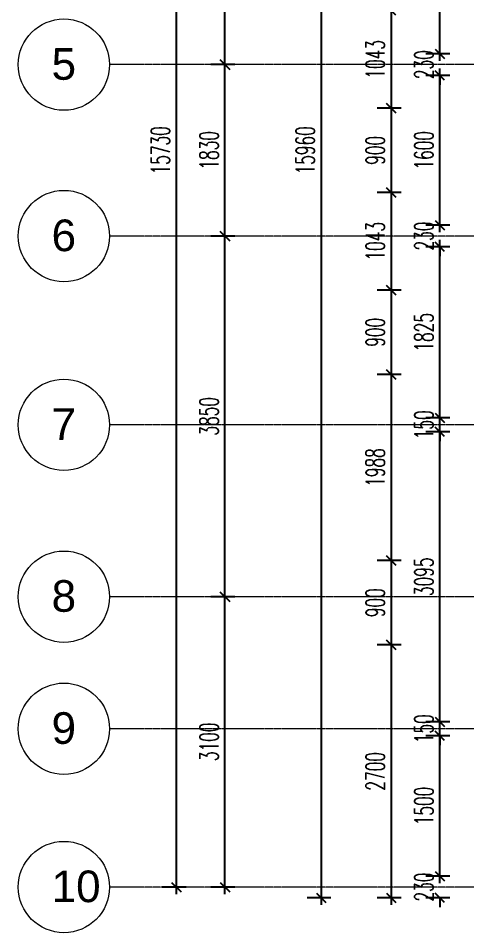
# Model space of a CAD drawing. Header units: millimetres. Extents: x 17995 to 39982, y -966 to 21603.
# Drawn here: x 17995 to 22796, y 1139 to 10901 of the extents above; entities that cross this region are included whole.
import ezdxf

# ---------------------------------------------------------------- set-up
doc = ezdxf.new("R2010")
doc.units = ezdxf.units.MM
doc.linetypes.add('Grid Line', pattern=[22.225, 12.7, -3.175, 3.175, -3.175])
doc.layers.add('Rebar Barmark', color=8, linetype='Continuous')
doc.layers.add('S-GRID', color=1, linetype='Continuous', lineweight=9)
doc.layers.add('S-GRID-IDEN', color=1, linetype='Continuous', lineweight=9)
doc.styles.add('Arial', font='arial.ttf', dxfattribs={"height": 300})
doc.styles.add('RomanS', font='romans.shx', dxfattribs={"width": 0.6})
doc.dimstyles.new('SECTION', dxfattribs={"dimscale": 50, "dimtxt": 4, "dimasz": 2, "dimexe": 3, "dimexo": 1.5, "dimgap": 1.4, "dimtad": 1, "dimdec": 0, "dimdsep": 46, "dimtxsty": 'RomanS', "dimblk1": 'OBLIQUE', "dimblk2": 'OBLIQUE', "dimsah": 1, "dimcen": 0, "dimdle": 1.5, "dimclrd": 1, "dimclre": 1, "dimclrt": 2, "dimaunit": 1, "dimadec": 0, "dimazin": 0, "dimtfac": 1, "dimtdec": 0, "dimtix": 1, "dimtofl": 0, "dimtmove": 2, "dimatfit": 3, "dimldrblk": 'OBLIQUE', "dimfxl": 3, "dimtolj": 1, "dimarcsym": 0})

# ---------------------------------------------------------------- blocks, each defined once
blk = doc.blocks.new('Grid - M_Grid Head - Circle-45800-01 - GFL Copy 1')
at = {"layer": 'S-GRID-IDEN'}
blk.add_circle((0, 0), 6.5, dxfattribs=at)
blk = doc.blocks.new('_OBLIQUE')
at = {"color": 0, "linetype": 'ByBlock'}
blk.add_line((-0.5, -0.5), (0.5, 0.5), dxfattribs=at)
blk = doc.blocks.new('*D142')
at = {"layer": 'DefPoints', "color": 0, "transparency": 16777216}
for p in [(20203.2, 4726.1), (20383.2, 4726.1), (20383.2, 1626.1)]:
    blk.add_point(p, dxfattribs=at)
at = {"layer": 'Rebar Barmark', "color": 1, "lineweight": -2, "transparency": 16777216}
for p, q in [((20203.2, 1551.1), (20203.2, 4801.1)), ((20308.2, 4726.1), (20053.2, 4726.1)), ((20308.2, 1626.1), (20053.2, 1626.1))]:
    blk.add_line(p, q, dxfattribs=at)
at = {"layer": 'Rebar Barmark', "color": 1, "lineweight": -2, "transparency": 16777216, "xscale": 100, "yscale": 100, "zscale": 100}
for p, rotation in [((20203.2, 4726.1), 90), ((20203.2, 1626.1), 270)]:
    blk.add_blockref('_OBLIQUE', p, dxfattribs=dict(at, rotation=rotation))
at = {"layer": 'Rebar Barmark', "color": 2, "transparency": 16777216, "insert": (20033.2, 3176.1), "char_height": 200, "width": 109.231, "attachment_point": 5, "rotation": 90, "style": 'RomanS'}
blk.add_mtext('\\A1;3100', dxfattribs=at)
blk = doc.blocks.new('*D143')
at = {"layer": 'DefPoints', "color": 0, "transparency": 16777216}
for p in [(20203.2, 8576.1), (20383.2, 8576.1), (20383.2, 4726.1)]:
    blk.add_point(p, dxfattribs=at)
at = {"layer": 'Rebar Barmark', "color": 1, "lineweight": -2, "transparency": 16777216}
for p, q in [((20203.2, 4651.1), (20203.2, 8651.1)), ((20308.2, 8576.1), (20053.2, 8576.1)), ((20308.2, 4726.1), (20053.2, 4726.1))]:
    blk.add_line(p, q, dxfattribs=at)
at = {"layer": 'Rebar Barmark', "color": 1, "lineweight": -2, "transparency": 16777216, "xscale": 100, "yscale": 100, "zscale": 100}
for p, rotation in [((20203.2, 8576.1), 90), ((20203.2, 4726.1), 270)]:
    blk.add_blockref('_OBLIQUE', p, dxfattribs=dict(at, rotation=rotation))
at = {"layer": 'Rebar Barmark', "color": 2, "transparency": 16777216, "insert": (20033.2, 6651.1), "char_height": 200, "width": 109.231, "attachment_point": 5, "rotation": 90, "style": 'RomanS'}
blk.add_mtext('\\A1;3850', dxfattribs=at)
blk = doc.blocks.new('*D144')
at = {"layer": 'DefPoints', "color": 0, "transparency": 16777216}
for p in [(20203.2, 10406.1), (20383.2, 10406.1), (20383.2, 8576.1)]:
    blk.add_point(p, dxfattribs=at)
at = {"layer": 'Rebar Barmark', "color": 1, "lineweight": -2, "transparency": 16777216}
for p, q in [((20203.2, 8501.1), (20203.2, 10481.1)), ((20308.2, 10406.1), (20053.2, 10406.1)), ((20308.2, 8576.1), (20053.2, 8576.1))]:
    blk.add_line(p, q, dxfattribs=at)
at = {"layer": 'Rebar Barmark', "color": 1, "lineweight": -2, "transparency": 16777216, "xscale": 100, "yscale": 100, "zscale": 100}
for p, rotation in [((20203.2, 10406.1), 90), ((20203.2, 8576.1), 270)]:
    blk.add_blockref('_OBLIQUE', p, dxfattribs=dict(at, rotation=rotation))
at = {"layer": 'Rebar Barmark', "color": 2, "transparency": 16777216, "insert": (20033.2, 9491.1), "char_height": 200, "width": 109.231, "attachment_point": 5, "rotation": 90, "style": 'RomanS'}
blk.add_mtext('\\A1;1830', dxfattribs=at)
blk = doc.blocks.new('*D145')
at = {"layer": 'DefPoints', "color": 0, "transparency": 16777216}
for p in [(20203.2, 14256.1), (20383.2, 14256.1), (20383.2, 10406.1)]:
    blk.add_point(p, dxfattribs=at)
at = {"layer": 'Rebar Barmark', "color": 1, "lineweight": -2, "transparency": 16777216}
for p, q in [((20308.2, 14256.1), (20053.2, 14256.1)), ((20203.2, 10331.1), (20203.2, 14331.1)), ((20308.2, 10406.1), (20053.2, 10406.1))]:
    blk.add_line(p, q, dxfattribs=at)
at = {"layer": 'Rebar Barmark', "color": 1, "lineweight": -2, "transparency": 16777216, "xscale": 100, "yscale": 100, "zscale": 100}
for p, rotation in [((20203.2, 14256.1), 90), ((20203.2, 10406.1), 270)]:
    blk.add_blockref('_OBLIQUE', p, dxfattribs=dict(at, rotation=rotation))
at = {"layer": 'Rebar Barmark', "color": 2, "transparency": 16777216, "insert": (20033.2, 12331.1), "char_height": 200, "width": 109.231, "attachment_point": 5, "rotation": 90, "style": 'RomanS'}
blk.add_mtext('\\A1;3850', dxfattribs=at)
blk = doc.blocks.new('*D147')
at = {"layer": 'DefPoints', "color": 0, "transparency": 16777216}
for p in [(19683.4, 17356.1), (19863.4, 17356.1), (19863.4, 1626.1)]:
    blk.add_point(p, dxfattribs=at)
at = {"layer": 'Rebar Barmark', "color": 1, "lineweight": -2, "transparency": 16777216}
for p, q in [((19683.4, 1551.1), (19683.4, 17431.1)), ((19788.4, 17356.1), (19533.4, 17356.1)), ((19788.4, 1626.1), (19533.4, 1626.1))]:
    blk.add_line(p, q, dxfattribs=at)
at = {"layer": 'Rebar Barmark', "color": 1, "lineweight": -2, "transparency": 16777216, "xscale": 100, "yscale": 100, "zscale": 100}
for p, rotation in [((19683.4, 17356.1), 90), ((19683.4, 1626.1), 270)]:
    blk.add_blockref('_OBLIQUE', p, dxfattribs=dict(at, rotation=rotation))
at = {"layer": 'Rebar Barmark', "color": 2, "transparency": 16777216, "insert": (19513.4, 9491.1), "char_height": 200, "width": 136.538, "attachment_point": 5, "rotation": 90, "style": 'RomanS'}
blk.add_mtext('\\A1;15730', dxfattribs=at)
blk = doc.blocks.new('*D173')
at = {"layer": 'DefPoints', "color": 0, "transparency": 16777216}
for p in [(22498.7, 1741.1), (22678.7, 1741.1), (22678.7, 1511.1)]:
    blk.add_point(p, dxfattribs=at)
at = {"layer": 'Rebar Barmark', "color": 1, "lineweight": -2, "transparency": 16777216}
for p, q in [((22498.7, 1741.1), (22498.7, 1841.1)), ((22603.7, 1741.1), (22348.7, 1741.1)), ((22603.7, 1511.1), (22348.7, 1511.1)), ((22498.7, 1511.1), (22498.7, 1411.1))]:
    blk.add_line(p, q, dxfattribs=at)
at = {"layer": 'Rebar Barmark', "color": 1, "lineweight": -2, "transparency": 16777216, "xscale": 100, "yscale": 100, "zscale": 100}
for p, rotation in [((22498.7, 1741.1), 270), ((22498.7, 1511.1), 90)]:
    blk.add_blockref('_OBLIQUE', p, dxfattribs=dict(at, rotation=rotation))
at = {"layer": 'Rebar Barmark', "color": 2, "transparency": 16777216, "insert": (22328.7, 1626.1), "char_height": 200, "width": 73.731, "attachment_point": 5, "rotation": 90, "style": 'RomanS'}
blk.add_mtext('\\A1;230', dxfattribs=at)
blk = doc.blocks.new('*D174')
at = {"layer": 'DefPoints', "color": 0, "transparency": 16777216}
for p in [(22498.7, 3241.1), (22678.7, 3241.1), (22678.7, 1741.1)]:
    blk.add_point(p, dxfattribs=at)
at = {"layer": 'Rebar Barmark', "color": 1, "lineweight": -2, "transparency": 16777216}
for p, q in [((22603.7, 3241.1), (22348.7, 3241.1)), ((22498.7, 1666.1), (22498.7, 3316.1)), ((22603.7, 1741.1), (22348.7, 1741.1))]:
    blk.add_line(p, q, dxfattribs=at)
at = {"layer": 'Rebar Barmark', "color": 1, "lineweight": -2, "transparency": 16777216, "xscale": 100, "yscale": 100, "zscale": 100}
for p, rotation in [((22498.7, 3241.1), 90), ((22498.7, 1741.1), 270)]:
    blk.add_blockref('_OBLIQUE', p, dxfattribs=dict(at, rotation=rotation))
at = {"layer": 'Rebar Barmark', "color": 2, "transparency": 16777216, "insert": (22328.7, 2491.1), "char_height": 200, "width": 98.307, "attachment_point": 5, "rotation": 90, "style": 'RomanS'}
blk.add_mtext('\\A1;1500', dxfattribs=at)
blk = doc.blocks.new('*D175')
at = {"layer": 'DefPoints', "color": 0, "transparency": 16777216}
for p in [(22498.7, 3391.1), (22678.7, 3391.1), (22678.7, 3241.1)]:
    blk.add_point(p, dxfattribs=at)
at = {"layer": 'Rebar Barmark', "color": 1, "lineweight": -2, "transparency": 16777216}
for p, q in [((22498.7, 3391.1), (22498.7, 3491.1)), ((22603.7, 3391.1), (22348.7, 3391.1)), ((22603.7, 3241.1), (22348.7, 3241.1)), ((22498.7, 3241.1), (22498.7, 3141.1))]:
    blk.add_line(p, q, dxfattribs=at)
at = {"layer": 'Rebar Barmark', "color": 1, "lineweight": -2, "transparency": 16777216, "xscale": 100, "yscale": 100, "zscale": 100}
for p, rotation in [((22498.7, 3391.1), 270), ((22498.7, 3241.1), 90)]:
    blk.add_blockref('_OBLIQUE', p, dxfattribs=dict(at, rotation=rotation))
at = {"layer": 'Rebar Barmark', "color": 2, "transparency": 16777216, "insert": (22328.7, 3316.1), "char_height": 200, "width": 73.731, "attachment_point": 5, "rotation": 90, "style": 'RomanS'}
blk.add_mtext('\\A1;150', dxfattribs=at)
blk = doc.blocks.new('*D176')
at = {"layer": 'DefPoints', "color": 0, "transparency": 16777216}
for p in [(22498.7, 6486.1), (22678.7, 6486.1), (22678.7, 3391.1)]:
    blk.add_point(p, dxfattribs=at)
at = {"layer": 'Rebar Barmark', "color": 1, "lineweight": -2, "transparency": 16777216}
for p, q in [((22498.7, 3316.1), (22498.7, 6561.1)), ((22603.7, 6486.1), (22348.7, 6486.1)), ((22603.7, 3391.1), (22348.7, 3391.1))]:
    blk.add_line(p, q, dxfattribs=at)
at = {"layer": 'Rebar Barmark', "color": 1, "lineweight": -2, "transparency": 16777216, "xscale": 100, "yscale": 100, "zscale": 100}
for p, rotation in [((22498.7, 6486.1), 90), ((22498.7, 3391.1), 270)]:
    blk.add_blockref('_OBLIQUE', p, dxfattribs=dict(at, rotation=rotation))
at = {"layer": 'Rebar Barmark', "color": 2, "transparency": 16777216, "insert": (22328.7, 4938.6), "char_height": 200, "width": 98.307, "attachment_point": 5, "rotation": 90, "style": 'RomanS'}
blk.add_mtext('\\A1;3095', dxfattribs=at)
blk = doc.blocks.new('*D177')
at = {"layer": 'DefPoints', "color": 0, "transparency": 16777216}
for p in [(22498.7, 6636.1), (22678.7, 6636.1), (22678.7, 6486.1)]:
    blk.add_point(p, dxfattribs=at)
at = {"layer": 'Rebar Barmark', "color": 1, "lineweight": -2, "transparency": 16777216}
for p, q in [((22498.7, 6636.1), (22498.7, 6736.1)), ((22603.7, 6636.1), (22348.7, 6636.1)), ((22603.7, 6486.1), (22348.7, 6486.1)), ((22498.7, 6486.1), (22498.7, 6386.1))]:
    blk.add_line(p, q, dxfattribs=at)
at = {"layer": 'Rebar Barmark', "color": 1, "lineweight": -2, "transparency": 16777216, "xscale": 100, "yscale": 100, "zscale": 100}
for p, rotation in [((22498.7, 6636.1), 270), ((22498.7, 6486.1), 90)]:
    blk.add_blockref('_OBLIQUE', p, dxfattribs=dict(at, rotation=rotation))
at = {"layer": 'Rebar Barmark', "color": 2, "transparency": 16777216, "insert": (22328.7, 6561.1), "char_height": 200, "width": 73.731, "attachment_point": 5, "rotation": 90, "style": 'RomanS'}
blk.add_mtext('\\A1;150', dxfattribs=at)
blk = doc.blocks.new('*D178')
at = {"layer": 'DefPoints', "color": 0, "transparency": 16777216}
for p in [(22498.7, 8461.1), (22678.7, 8461.1), (22678.7, 6636.1)]:
    blk.add_point(p, dxfattribs=at)
at = {"layer": 'Rebar Barmark', "color": 1, "lineweight": -2, "transparency": 16777216}
for p, q in [((22498.7, 6561.1), (22498.7, 8536.1)), ((22603.7, 8461.1), (22348.7, 8461.1)), ((22603.7, 6636.1), (22348.7, 6636.1))]:
    blk.add_line(p, q, dxfattribs=at)
at = {"layer": 'Rebar Barmark', "color": 1, "lineweight": -2, "transparency": 16777216, "xscale": 100, "yscale": 100, "zscale": 100}
for p, rotation in [((22498.7, 8461.1), 90), ((22498.7, 6636.1), 270)]:
    blk.add_blockref('_OBLIQUE', p, dxfattribs=dict(at, rotation=rotation))
at = {"layer": 'Rebar Barmark', "color": 2, "transparency": 16777216, "insert": (22328.7, 7548.6), "char_height": 200, "width": 98.307, "attachment_point": 5, "rotation": 90, "style": 'RomanS'}
blk.add_mtext('\\A1;1825', dxfattribs=at)
blk = doc.blocks.new('*D179')
at = {"layer": 'DefPoints', "color": 0, "transparency": 16777216}
for p in [(22498.7, 8691.1), (22678.7, 8691.1), (22678.7, 8461.1)]:
    blk.add_point(p, dxfattribs=at)
at = {"layer": 'Rebar Barmark', "color": 1, "lineweight": -2, "transparency": 16777216}
for p, q in [((22498.7, 8691.1), (22498.7, 8791.1)), ((22603.7, 8691.1), (22348.7, 8691.1)), ((22603.7, 8461.1), (22348.7, 8461.1)), ((22498.7, 8461.1), (22498.7, 8361.1))]:
    blk.add_line(p, q, dxfattribs=at)
at = {"layer": 'Rebar Barmark', "color": 1, "lineweight": -2, "transparency": 16777216, "xscale": 100, "yscale": 100, "zscale": 100}
for p, rotation in [((22498.7, 8691.1), 270), ((22498.7, 8461.1), 90)]:
    blk.add_blockref('_OBLIQUE', p, dxfattribs=dict(at, rotation=rotation))
at = {"layer": 'Rebar Barmark', "color": 2, "transparency": 16777216, "insert": (22328.7, 8576.1), "char_height": 200, "width": 73.731, "attachment_point": 5, "rotation": 90, "style": 'RomanS'}
blk.add_mtext('\\A1;230', dxfattribs=at)
blk = doc.blocks.new('*D180')
at = {"layer": 'DefPoints', "color": 0, "transparency": 16777216}
for p in [(22498.7, 10291.1), (22678.7, 10291.1), (22678.7, 8691.1)]:
    blk.add_point(p, dxfattribs=at)
at = {"layer": 'Rebar Barmark', "color": 1, "lineweight": -2, "transparency": 16777216}
for p, q in [((22498.7, 8616.1), (22498.7, 10366.1)), ((22603.7, 10291.1), (22348.7, 10291.1)), ((22603.7, 8691.1), (22348.7, 8691.1))]:
    blk.add_line(p, q, dxfattribs=at)
at = {"layer": 'Rebar Barmark', "color": 1, "lineweight": -2, "transparency": 16777216, "xscale": 100, "yscale": 100, "zscale": 100}
for p, rotation in [((22498.7, 10291.1), 90), ((22498.7, 8691.1), 270)]:
    blk.add_blockref('_OBLIQUE', p, dxfattribs=dict(at, rotation=rotation))
at = {"layer": 'Rebar Barmark', "color": 2, "transparency": 16777216, "insert": (22328.7, 9491.1), "char_height": 200, "width": 98.307, "attachment_point": 5, "rotation": 90, "style": 'RomanS'}
blk.add_mtext('\\A1;1600', dxfattribs=at)
blk = doc.blocks.new('*D181')
at = {"layer": 'DefPoints', "color": 0, "transparency": 16777216}
for p in [(22498.7, 10521.1), (22678.7, 10521.1), (22678.7, 10291.1)]:
    blk.add_point(p, dxfattribs=at)
at = {"layer": 'Rebar Barmark', "color": 1, "lineweight": -2, "transparency": 16777216}
for p, q in [((22498.7, 10521.1), (22498.7, 10621.1)), ((22603.7, 10521.1), (22348.7, 10521.1)), ((22603.7, 10291.1), (22348.7, 10291.1)), ((22498.7, 10291.1), (22498.7, 10191.1))]:
    blk.add_line(p, q, dxfattribs=at)
at = {"layer": 'Rebar Barmark', "color": 1, "lineweight": -2, "transparency": 16777216, "xscale": 100, "yscale": 100, "zscale": 100}
for p, rotation in [((22498.7, 10521.1), 270), ((22498.7, 10291.1), 90)]:
    blk.add_blockref('_OBLIQUE', p, dxfattribs=dict(at, rotation=rotation))
at = {"layer": 'Rebar Barmark', "color": 2, "transparency": 16777216, "insert": (22328.7, 10406.1), "char_height": 200, "width": 73.731, "attachment_point": 5, "rotation": 90, "style": 'RomanS'}
blk.add_mtext('\\A1;230', dxfattribs=at)
blk = doc.blocks.new('*D182')
at = {"layer": 'DefPoints', "color": 0, "transparency": 16777216}
for p in [(22498.7, 12346.1), (22678.7, 12346.1), (22678.7, 10521.1)]:
    blk.add_point(p, dxfattribs=at)
at = {"layer": 'Rebar Barmark', "color": 1, "lineweight": -2, "transparency": 16777216}
for p, q in [((22498.7, 10446.1), (22498.7, 12421.1)), ((22603.7, 12346.1), (22348.7, 12346.1)), ((22603.7, 10521.1), (22348.7, 10521.1))]:
    blk.add_line(p, q, dxfattribs=at)
at = {"layer": 'Rebar Barmark', "color": 1, "lineweight": -2, "transparency": 16777216, "xscale": 100, "yscale": 100, "zscale": 100}
for p, rotation in [((22498.7, 12346.1), 90), ((22498.7, 10521.1), 270)]:
    blk.add_blockref('_OBLIQUE', p, dxfattribs=dict(at, rotation=rotation))
at = {"layer": 'Rebar Barmark', "color": 2, "transparency": 16777216, "insert": (22328.7, 11433.6), "char_height": 200, "width": 98.307, "attachment_point": 5, "rotation": 90, "style": 'RomanS'}
blk.add_mtext('\\A1;1825', dxfattribs=at)
blk = doc.blocks.new('*D192')
at = {"layer": 'DefPoints', "color": 0, "transparency": 16777216}
for p in [(22158.9, 10983.6), (21978.9, 9941.1), (22158.9, 9941.1)]:
    blk.add_point(p, dxfattribs=at)
at = {"layer": 'Rebar Barmark', "color": 1, "lineweight": -2, "transparency": 16777216}
for p, q in [((21978.9, 11058.6), (21978.9, 9866.1)), ((22083.9, 10983.6), (21828.9, 10983.6)), ((22083.9, 9941.1), (21828.9, 9941.1))]:
    blk.add_line(p, q, dxfattribs=at)
at = {"layer": 'Rebar Barmark', "color": 1, "lineweight": -2, "transparency": 16777216, "xscale": 100, "yscale": 100, "zscale": 100}
for p, rotation in [((21978.9, 10983.6), 90), ((21978.9, 9941.1), 270)]:
    blk.add_blockref('_OBLIQUE', p, dxfattribs=dict(at, rotation=rotation))
at = {"layer": 'Rebar Barmark', "color": 2, "transparency": 16777216, "insert": (21808.9, 10462.4), "char_height": 200, "width": 98.307, "attachment_point": 5, "rotation": 90, "style": 'RomanS'}
blk.add_mtext('\\A1;1043', dxfattribs=at)
blk = doc.blocks.new('*D100')
at = {"layer": 'DefPoints', "color": 0, "transparency": 16777216}
for p in [(22158.9, 9941.1), (21978.9, 9041.1), (22158.9, 9041.1)]:
    blk.add_point(p, dxfattribs=at)
at = {"layer": 'Rebar Barmark', "color": 1, "lineweight": -2, "transparency": 16777216}
for p, q in [((21978.9, 10016.1), (21978.9, 8966.1)), ((22083.9, 9941.1), (21828.9, 9941.1)), ((22083.9, 9041.1), (21828.9, 9041.1))]:
    blk.add_line(p, q, dxfattribs=at)
at = {"layer": 'Rebar Barmark', "color": 1, "lineweight": -2, "transparency": 16777216, "xscale": 100, "yscale": 100, "zscale": 100}
for p, rotation in [((21978.9, 9941.1), 90), ((21978.9, 9041.1), 270)]:
    blk.add_blockref('_OBLIQUE', p, dxfattribs=dict(at, rotation=rotation))
at = {"layer": 'Rebar Barmark', "color": 2, "transparency": 16777216, "insert": (21808.9, 9491.1), "char_height": 200, "width": 73.731, "attachment_point": 5, "rotation": 90, "style": 'RomanS'}
blk.add_mtext('\\A1;900', dxfattribs=at)
blk = doc.blocks.new('*D101')
at = {"layer": 'DefPoints', "color": 0, "transparency": 16777216}
for p in [(22158.9, 9041.1), (21978.9, 7998.6), (22158.9, 7998.6)]:
    blk.add_point(p, dxfattribs=at)
at = {"layer": 'Rebar Barmark', "color": 1, "lineweight": -2, "transparency": 16777216}
for p, q in [((21978.9, 9116.1), (21978.9, 7923.6)), ((22083.9, 9041.1), (21828.9, 9041.1)), ((22083.9, 7998.6), (21828.9, 7998.6))]:
    blk.add_line(p, q, dxfattribs=at)
at = {"layer": 'Rebar Barmark', "color": 1, "lineweight": -2, "transparency": 16777216, "xscale": 100, "yscale": 100, "zscale": 100}
for p, rotation in [((21978.9, 9041.1), 90), ((21978.9, 7998.6), 270)]:
    blk.add_blockref('_OBLIQUE', p, dxfattribs=dict(at, rotation=rotation))
at = {"layer": 'Rebar Barmark', "color": 2, "transparency": 16777216, "insert": (21808.9, 8519.9), "char_height": 200, "width": 98.307, "attachment_point": 5, "rotation": 90, "style": 'RomanS'}
blk.add_mtext('\\A1;1043', dxfattribs=at)
blk = doc.blocks.new('*D102')
at = {"layer": 'DefPoints', "color": 0, "transparency": 16777216}
for p in [(22158.9, 7998.6), (21978.9, 7098.6), (22158.9, 7098.6)]:
    blk.add_point(p, dxfattribs=at)
at = {"layer": 'Rebar Barmark', "color": 1, "lineweight": -2, "transparency": 16777216}
for p, q in [((21978.9, 8073.6), (21978.9, 7023.6)), ((22083.9, 7998.6), (21828.9, 7998.6)), ((22083.9, 7098.6), (21828.9, 7098.6))]:
    blk.add_line(p, q, dxfattribs=at)
at = {"layer": 'Rebar Barmark', "color": 1, "lineweight": -2, "transparency": 16777216, "xscale": 100, "yscale": 100, "zscale": 100}
for p, rotation in [((21978.9, 7998.6), 90), ((21978.9, 7098.6), 270)]:
    blk.add_blockref('_OBLIQUE', p, dxfattribs=dict(at, rotation=rotation))
at = {"layer": 'Rebar Barmark', "color": 2, "transparency": 16777216, "insert": (21808.9, 7548.6), "char_height": 200, "width": 73.731, "attachment_point": 5, "rotation": 90, "style": 'RomanS'}
blk.add_mtext('\\A1;900', dxfattribs=at)
blk = doc.blocks.new('*D103')
at = {"layer": 'DefPoints', "color": 0, "transparency": 16777216}
for p in [(22158.9, 7098.6), (21978.9, 5111.1), (22158.9, 5111.1)]:
    blk.add_point(p, dxfattribs=at)
at = {"layer": 'Rebar Barmark', "color": 1, "lineweight": -2, "transparency": 16777216}
for p, q in [((21978.9, 7173.6), (21978.9, 5036.1)), ((22083.9, 7098.6), (21828.9, 7098.6)), ((22083.9, 5111.1), (21828.9, 5111.1))]:
    blk.add_line(p, q, dxfattribs=at)
at = {"layer": 'Rebar Barmark', "color": 1, "lineweight": -2, "transparency": 16777216, "xscale": 100, "yscale": 100, "zscale": 100}
for p, rotation in [((21978.9, 7098.6), 90), ((21978.9, 5111.1), 270)]:
    blk.add_blockref('_OBLIQUE', p, dxfattribs=dict(at, rotation=rotation))
at = {"layer": 'Rebar Barmark', "color": 2, "transparency": 16777216, "insert": (21808.9, 6104.9), "char_height": 200, "width": 98.307, "attachment_point": 5, "rotation": 90, "style": 'RomanS'}
blk.add_mtext('\\A1;1988', dxfattribs=at)
blk = doc.blocks.new('*D104')
at = {"layer": 'DefPoints', "color": 0, "transparency": 16777216}
for p in [(22158.9, 5111.1), (21978.9, 4211.1), (22158.9, 4211.1)]:
    blk.add_point(p, dxfattribs=at)
at = {"layer": 'Rebar Barmark', "color": 1, "lineweight": -2, "transparency": 16777216}
for p, q in [((21978.9, 5186.1), (21978.9, 4136.1)), ((22083.9, 5111.1), (21828.9, 5111.1)), ((22083.9, 4211.1), (21828.9, 4211.1))]:
    blk.add_line(p, q, dxfattribs=at)
at = {"layer": 'Rebar Barmark', "color": 1, "lineweight": -2, "transparency": 16777216, "xscale": 100, "yscale": 100, "zscale": 100}
for p, rotation in [((21978.9, 5111.1), 90), ((21978.9, 4211.1), 270)]:
    blk.add_blockref('_OBLIQUE', p, dxfattribs=dict(at, rotation=rotation))
at = {"layer": 'Rebar Barmark', "color": 2, "transparency": 16777216, "insert": (21808.9, 4661.1), "char_height": 200, "width": 73.731, "attachment_point": 5, "rotation": 90, "style": 'RomanS'}
blk.add_mtext('\\A1;900', dxfattribs=at)
blk = doc.blocks.new('*D105')
at = {"layer": 'DefPoints', "color": 0, "transparency": 16777216}
for p in [(22158.9, 4211.1), (21978.9, 1511.1), (22158.9, 1511.1)]:
    blk.add_point(p, dxfattribs=at)
at = {"layer": 'Rebar Barmark', "color": 1, "lineweight": -2, "transparency": 16777216}
for p, q in [((22083.9, 4211.1), (21828.9, 4211.1)), ((21978.9, 4286.1), (21978.9, 1436.1)), ((22083.9, 1511.1), (21828.9, 1511.1))]:
    blk.add_line(p, q, dxfattribs=at)
at = {"layer": 'Rebar Barmark', "color": 1, "lineweight": -2, "transparency": 16777216, "xscale": 100, "yscale": 100, "zscale": 100}
for p, rotation in [((21978.9, 4211.1), 90), ((21978.9, 1511.1), 270)]:
    blk.add_blockref('_OBLIQUE', p, dxfattribs=dict(at, rotation=rotation))
at = {"layer": 'Rebar Barmark', "color": 2, "transparency": 16777216, "insert": (21808.9, 2861.1), "char_height": 200, "width": 98.307, "attachment_point": 5, "rotation": 90, "style": 'RomanS'}
blk.add_mtext('\\A1;2700', dxfattribs=at)
blk = doc.blocks.new('*D106')
at = {"layer": 'DefPoints', "color": 0, "transparency": 16777216}
for p in [(21410.4, 17471.1), (21230.4, 1511.1), (21410.4, 1511.1)]:
    blk.add_point(p, dxfattribs=at)
at = {"layer": 'Rebar Barmark', "color": 1, "lineweight": -2, "transparency": 16777216}
for p, q in [((21230.4, 17546.1), (21230.4, 1436.1)), ((21335.4, 17471.1), (21080.4, 17471.1)), ((21335.4, 1511.1), (21080.4, 1511.1))]:
    blk.add_line(p, q, dxfattribs=at)
at = {"layer": 'Rebar Barmark', "color": 1, "lineweight": -2, "transparency": 16777216, "xscale": 100, "yscale": 100, "zscale": 100}
for p, rotation in [((21230.4, 17471.1), 90), ((21230.4, 1511.1), 270)]:
    blk.add_blockref('_OBLIQUE', p, dxfattribs=dict(at, rotation=rotation))
at = {"layer": 'Rebar Barmark', "color": 2, "transparency": 16777216, "insert": (21060.4, 9491.1), "char_height": 200, "width": 122.884, "attachment_point": 5, "rotation": 90, "style": 'RomanS'}
blk.add_mtext('\\A1;15960', dxfattribs=at)

msp = doc.modelspace()

# ---------------------------------------------------------------- linework, layer by layer
at = {"layer": 'S-GRID', "linetype": 'Grid Line'}
for p, q in [((30380.9, 10406.1), (18969.8, 10406.1)), ((30380.9, 8576.1), (18969.8, 8576.1)), ((30380.9, 6561.1), (18969.8, 6561.1)), ((30380.9, 4726.1), (18969.8, 4726.1)), ((30380.9, 3316.1), (18969.8, 3316.1)), ((30380.9, 1626.1), (18969.8, 1626.1))]:
    msp.add_line(p, q, dxfattribs=at)

# ---------------------------------------------------------------- block references
at = {"layer": 'S-GRID-IDEN', "xscale": 74.99999999999996, "yscale": 74.99999999999996, "zscale": 74.99999999999996}
for p, rotation in [((18482.3, 10406.1), 89.99999999999982), ((18482.3, 8576.1), 89.99999999999982), ((18482.3, 6561.1), 89.99999999999984), ((18482.3, 4726.1), 89.99999999999982), ((18482.3, 3316.1), 89.99999999999984), ((18482.3, 1626.1), 89.99999999999982)]:
    msp.add_blockref('Grid - M_Grid Head - Circle-45800-01 - GFL Copy 1', p, dxfattribs=dict(at, rotation=rotation))

# ---------------------------------------------------------------- texts
at = {"layer": 'S-GRID-IDEN', "char_height": 337.5, "width": 318.671, "attachment_point": 1, "style": 'Arial'}
for s, insert in [('5', (18350.3, 10582.4)), ('6', (18350.3, 8752.4)), ('7', (18350.3, 6737.4)), ('8', (18350.3, 4902.4)), ('9', (18350.3, 3492.4)), ('10', (18350.3, 1802.4))]:
    msp.add_mtext(s, dxfattribs=dict(at, insert=insert))

# ---------------------------------------------------------------- dimensions: what is measured, and where the dimension line sits
at = {"layer": 'Rebar Barmark'}
for base, p1, p2, picture, middle in [((21230.4, 1511.1), (21410.4, 17471.1), (21410.4, 1511.1), '*D106', (21060.4, 9491.1)), ((19683.4, 17356.1), (19863.4, 1626.1), (19863.4, 17356.1), '*D147', (19513.4, 9491.1)), ((20203.2, 14256.1), (20383.2, 10406.1), (20383.2, 14256.1), '*D145', (20033.2, 12331.1)), ((22498.7, 12346.1), (22678.7, 10521.1), (22678.7, 12346.1), '*D182', (22328.7, 11433.6)), ((21978.8984126, 9941.1196117), (22158.8984126, 10983.6196117), (22158.8984126, 9941.1196117), '*D192', (21808.8984126, 10462.3696117)), ((22498.7, 10521.1), (22678.7, 10291.1), (22678.7, 10521.1), '*D181', (22328.7, 10406.1)), ((20203.2, 10406.1), (20383.2, 8576.1), (20383.2, 10406.1), '*D144', (20033.2, 9491.1)), ((22498.7, 10291.1), (22678.7, 8691.1), (22678.7, 10291.1), '*D180', (22328.7, 9491.1)), ((21978.9, 9041.1), (22158.9, 9941.1), (22158.9, 9041.1), '*D100', (21808.9, 9491.1)), ((21978.8984126, 7998.6196117), (22158.8984126, 9041.1196117), (22158.8984126, 7998.6196117), '*D101', (21808.8984126, 8519.8696117)), ((22498.7, 8691.1), (22678.7, 8461.1), (22678.7, 8691.1), '*D179', (22328.7, 8576.1)), ((20203.2, 8576.1), (20383.2, 4726.1), (20383.2, 8576.1), '*D143', (20033.2, 6651.1)), ((22498.7, 8461.1), (22678.7, 6636.1), (22678.7, 8461.1), '*D178', (22328.7, 7548.6)), ((21978.9, 7098.6), (22158.9, 7998.6), (22158.9, 7098.6), '*D102', (21808.9, 7548.6)), ((21978.8984126, 5111.1196117), (22158.8984126, 7098.6196117), (22158.8984126, 5111.1196117), '*D103', (21808.8984126, 6104.8696117)), ((22498.7, 6636.1), (22678.7, 6486.1), (22678.7, 6636.1), '*D177', (22328.7, 6561.1)), ((22498.7, 6486.1), (22678.7, 3391.1), (22678.7, 6486.1), '*D176', (22328.7, 4938.6)), ((21978.9, 4211.1), (22158.9, 5111.1), (22158.9, 4211.1), '*D104', (21808.9, 4661.1)), ((20203.2, 4726.1), (20383.2, 1626.1), (20383.2, 4726.1), '*D142', (20033.2, 3176.1)), ((21978.9, 1511.1), (22158.9, 4211.1), (22158.9, 1511.1), '*D105', (21808.9, 2861.1)), ((22498.7, 3391.1), (22678.7, 3241.1), (22678.7, 3391.1), '*D175', (22328.7, 3316.1)), ((22498.7, 3241.1), (22678.7, 1741.1), (22678.7, 3241.1), '*D174', (22328.7, 2491.1)), ((22498.7, 1741.1), (22678.7, 1511.1), (22678.7, 1741.1), '*D173', (22328.7, 1626.1))]:
    dim = msp.add_linear_dim(base=base, p1=p1, p2=p2, angle=90, dimstyle='SECTION', dxfattribs=at)
    dim.commit()
    dim.dimension.update_dxf_attribs({"geometry": picture, "text_midpoint": middle})

doc.saveas('drawing.dxf')
